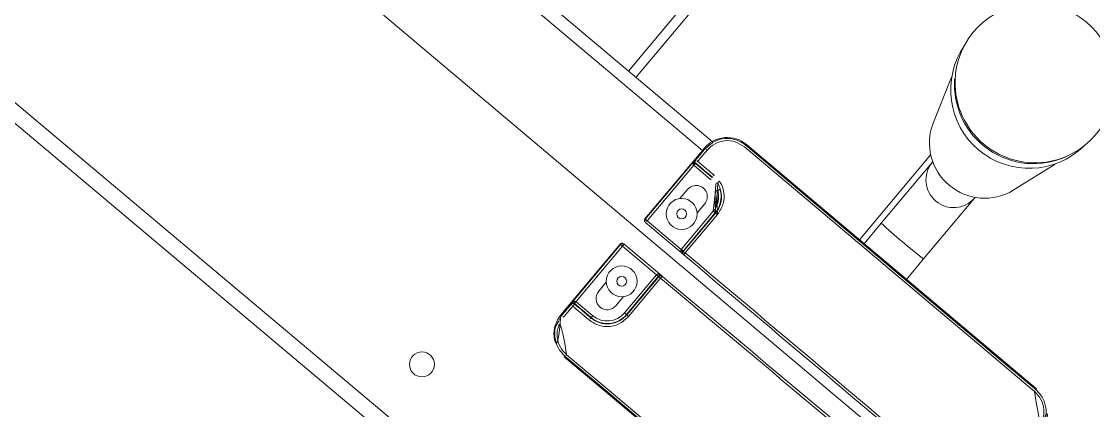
# Model space of a CAD drawing. Header units: metres. Extents: x 822482 to 822767, y 9662202 to 9662512.
# Drawn here: x 822704.9699 to 822705.1849, y 9662406.7413 to 9662406.8192 of the extents above; entities that cross this region are included whole.
import ezdxf

# ---------------------------------------------------------------- set-up
doc = ezdxf.new("R2010")
doc.units = ezdxf.units.M
doc.layers.add('ARQ_NE_EQUIPAMENTOS', color=7, linetype='Continuous')

# ---------------------------------------------------------------- blocks, each defined once
blk = doc.blocks.new('20006_ARQ_1400_3PV$0$QSR-005')
at = {"color": 0, "linetype": 'Continuous', "lineweight": 15}
for p, q in [((0.8333391219532361, -0.1833333004096245), (0.3777272996651507, -0.1833333004096245)), ((0.3777978653789477, -0.186507029147293), (0.833268556239439, -0.186507029147293)), ((0.385552465170793, -0.2183302290885398), (0.4615460173857139, -0.2183302290885398)), ((0.4615460173857139, -0.2183302290885398), (0.4615460173857139, -0.2185098915414458)), ((0.4670940082353149, -0.2229847948260864), (0.4673591064574169, -0.224329715347658)), ((0.4673591064574169, -0.224329715347658), (0.4675455334445425, -0.224329715347658)), ((0.4675455334445425, -0.224329715347658), (0.4675455334445425, -0.2428280940636356)), ((0.462545857262958, -0.2278208407988622), (0.462545857262958, -0.2277404709804032)), ((0.4669318978117275, -0.2278208407988622), (0.462545857262958, -0.2278208407988622)), ((0.462545857262958, -0.2283207011380635), (0.462545857262958, -0.2278208407988622)), ((0.4669318978117275, -0.2278208407988622), (0.4668546569628417, -0.2277435701502659)), ((0.4669318978117275, -0.2278208407988622), (0.4669318978117275, -0.2283207011380635)), ((0.4672918783111645, -0.2274865774493433), (0.4673066589674327, -0.227457612131011)), ((0.4673548152991455, -0.227243680011354), (0.4673452793918756, -0.2272364386817709)), ((0.4673548152991455, -0.227243680011354), (0.4674492207811171, -0.2273381152930358)), ((0.4674492207811171, -0.2428280940636356), (0.4674492207811171, -0.2273381152930358)), ((0.462545857262958, -0.2283207011380635), (0.4669318978117275, -0.2283207011380635)), ((0.4669490624448133, -0.2283205521395124), (0.4669490624448133, -0.2428280940636356)), ((0.4569606763750046, -0.2428268424758064), (0.4569606763750046, -0.2328026073546055)), ((0.4574470076457672, -0.2328289800981487), (0.4575375987648308, -0.2328289800981487)), ((0.4575375987648308, -0.2328289800981487), (0.4575375987648308, -0.2428280940636356)), ((0.4575375987648308, -0.2328289800981487), (0.4580372803057712, -0.2328289800981487)), ((0.4580372803057712, -0.2428280940636356), (0.4580372803057712, -0.2328289800981487)), ((0.460295859942636, -0.2351962690778899), (0.460295859942636, -0.2328289800981487)), ((0.4647953777879167, -0.2328289800981487), (0.4647953777879167, -0.2351962690778899)), ((0.4575375987648308, -0.2428280940636356), (0.4574422396921322, -0.2428280940636356)), ((0.4669490624448133, -0.2428280940636356), (0.4580372803057712, -0.2428280940636356)), ((0.4669490624448133, -0.2428280940636356), (0.4669490624448133, -0.2433280438019678)), ((0.4674492207811171, -0.2428280940636356), (0.4669490624448133, -0.2428280940636356)), ((0.4675455334445425, -0.2428280940636356), (0.4674492207811171, -0.2428280940636356)), ((0.4570550818569762, -0.2433280438019678), (0.4569425581511918, -0.2433280438019678)), ((0.4570550818569762, -0.2433280438019678), (0.4669490624448133, -0.2433280438019678)), ((0.4670453751082387, -0.2433280438019678), (0.4669490624448133, -0.2433280438019678)), ((0.8342176174104715, -0.2480579432069461), (0.370792787898513, -0.2472357394023132)), ((0.4564109313208974, -0.2493874572783352), (0.4565234550266818, -0.2493876658763068)), ((0.4664174356145189, -0.2494052179056256), (0.4565234550266818, -0.2493876658763068)), ((0.456410454525534, -0.2599129533251185), (0.4564280959539831, -0.2498874666160882)), ((0.4569096592711109, -0.2498883010079742), (0.4568967857962966, -0.2598874149734618)), ((0.4569096592711109, -0.2498883010079742), (0.4570050183438094, -0.2498884798062355)), ((0.4570050183438094, -0.2498884798062355), (0.4569873769153602, -0.2598875937717227)), ((0.4574870584563006, -0.2598884877630292), (0.4575051766801131, -0.2498893737975421)), ((0.4575051766801131, -0.2498893737975421), (0.4664169588191552, -0.2499051676439576)), ((0.4664169588191552, -0.2499051676439576), (0.4663912118695267, -0.2644125605695298)), ((0.4664174356145189, -0.2494052179056256), (0.4665137482779443, -0.2494053967038867)), ((0.4668889862290132, -0.2653960404058644), (0.4669166403600956, -0.2499060616352644)), ((0.4669166403600956, -0.2499060616352644), (0.4670129530235213, -0.2499062404335257)), ((0.4670129530235213, -0.2499062404335257), (0.4669800541434402, -0.2684045893497928)), ((0.4597456380931654, -0.2598924809241987), (0.459749929251437, -0.2575251919444574)), ((0.4642494470967174, -0.2575331484670855), (0.4642451559384461, -0.259900467246537)), ((0.4569873769153602, -0.2598875937717227), (0.4568967857962966, -0.2598874149734618)), ((0.4663912118695267, -0.2644125605695298), (0.4619880066876717, -0.2644047232457423)), ((0.4619865763015812, -0.264984953403403), (0.4619865763015812, -0.2649046133846542)), ((0.4619865763015812, -0.2649046133846542), (0.4663730936457141, -0.2649123911090214)), ((0.4662953760014646, -0.264989482959356), (0.4663730936457141, -0.2649123911090214)), ((0.4668889862290132, -0.2653960404058644), (0.4667945807470416, -0.2654902670895745)), ((0.466794103951678, -0.2684042615529805), (0.4665309129110301, -0.2697249251104348)), ((0.4669800541434402, -0.2684045893497928), (0.466794103951678, -0.2684042615529805)), ((0.8371811389922602, -0.2684714300998126), (0.4669810077341673, -0.2678146444866012)), ((0.8363534222412367, -0.2710597435302429), (0.4666334239141811, -0.2704037923089178)), ((0.4865796811505348, -0.334422673669285), (0.4865796811505348, -0.2704391943646574)), ((0.4885795993027048, -0.334422673669285), (0.4885795993027048, -0.270442740530173)), ((0.3849764963716938, -0.2742585934236257), (0.3849769731670573, -0.2740789309707199)), ((0.4609700485866147, -0.2743934073126533), (0.3849764963716938, -0.2742585934236257)), ((0.4190292212323427, -0.2743189974362381), (0.4190292212323427, -0.2796735881665224)), ((0.43014093717854, -0.2796735881665224), (0.43014093717854, -0.2743386950446924)), ((0.4313834658958021, -0.2743409002232486), (0.4313834658958021, -0.2965915094513625)), ((0.4609700485866147, -0.2742137746594575), (0.4609700485866147, -0.2743934073126533)), ((0.4190292212323427, -0.2796735881665224), (0.4190292212323427, -0.2955442284354508)), ((0.43014093717854, -0.2955442284354508), (0.43014093717854, -0.2796735881665224)), ((0.4190292212323427, -0.2955442284354508), (0.4190292212323427, -0.295770467835428)), ((0.43014093717854, -0.295770467835428), (0.43014093717854, -0.2955442284354508)), ((0.4141034483320994, -0.3017454885324573), (0.4110276414422082, -0.3111270631030907)), ((0.4381425169686747, -0.3111270631030907), (0.4350667100787832, -0.3017454885324573))]:
    blk.add_line(p, q, dxfattribs=at)
at = {"color": 0, "linetype": 'Continuous', "lineweight": 15, "flags": 128}
for points in [[(0.4615646124048901, -0.2189487816735407), (0.4520639879919345, -0.2189543542193515), (0.4425605028067979, -0.2189583473805208), (0.4330551104402075, -0.2189607313573383), (0.4235492412782534, -0.2189615359495145), (0.414042895320936, -0.2189607313573383), (0.404537979749709, -0.2189583473805208), (0.3950344945645724, -0.2189543542193515), (0.3855333933562534, -0.2189487816735407)], [(0.385552465170793, -0.2185098915414458), (0.3950487984254772, -0.2185154640872566), (0.4045475156569788, -0.2185194274487157), (0.4140476632745708, -0.218521811425533), (0.4235492412782534, -0.2185226160177089), (0.4330503424865725, -0.218521811425533), (0.4425509668995281, -0.2185194274487157), (0.4520496841310296, -0.2185154640872566), (0.4615460173857139, -0.2185098915414458)], [(0.4668546569628417, -0.2277435701502659), (0.4663163549974584, -0.227743182754033), (0.4657775762367117, -0.2277427655580901), (0.4652392742713284, -0.2277423781618571), (0.4647004955105817, -0.2277419907656242), (0.4641617167498348, -0.2277416033693915), (0.463622937989088, -0.2277412159731587), (0.4630846360237048, -0.227740858376636), (0.462545857262958, -0.2277404709804032)], [(0.4673424186196947, -0.2273541773368437), (0.4673452793918756, -0.2273412144628988), (0.4673548152991455, -0.2272437098110642)], [(0.4574470076457672, -0.2328289800981487), (0.4574460540550401, -0.2340779157531072), (0.4574451004643131, -0.2353272388042993), (0.4574441468735863, -0.2365768896523035), (0.4574436700782226, -0.2378267788979891), (0.4574431932828592, -0.2390769065413567), (0.4574427164874958, -0.2403272129829856), (0.4574422396921322, -0.2415776088237453), (0.4574422396921322, -0.2428280940636356)], [(0.4664169588191552, -0.2499051676439576), (0.4665132714825809, -0.249905346442219), (0.4666062465784618, -0.2499055252404803), (0.466691592948527, -0.2499056742390315), (0.4667674034113224, -0.2499057934378723), (0.4668293868085766, -0.2499059126367131), (0.4668761127541988, -0.2499060020358441), (0.4669056740667353, -0.2499060318355542), (0.4669166403600956, -0.2499060616352644)], [(0.4574870584563006, -0.2598884877630292), (0.4573907457928751, -0.2598883089647683), (0.457297770696994, -0.2598881301665066), (0.4572124243269288, -0.2598879811679555), (0.4571366138641334, -0.259887861969115), (0.4570746304668792, -0.2598877427702737), (0.457027904521257, -0.2598876533711432), (0.4569983432087205, -0.2598875937717227), (0.4569873769153602, -0.2598875937717227)], [(0.4619865763015812, -0.264984953403403), (0.4625253550623279, -0.2649855493976074), (0.4630636570277112, -0.2649861155921012), (0.4636024357884579, -0.2649867115863056), (0.4641412145492047, -0.2649872777807998), (0.4646799933099514, -0.264987843975294), (0.4652182952753346, -0.2649883803700781), (0.4657570740360814, -0.2649889465645721), (0.4662953760014646, -0.264989482959356)], [(0.3849588549432447, -0.2736399812392043), (0.3944594793562001, -0.2736512753293767), (0.4039629645413366, -0.2736641488041911), (0.4134683569079273, -0.2736786314633572), (0.4229742260698813, -0.2736946935071649), (0.4324805720271988, -0.2737123647353243), (0.4419854875984258, -0.2737316153481255), (0.4514889727835624, -0.273752445345568), (0.4609900739918814, -0.2737748845273622)], [(0.4609700485866147, -0.2742137746594575), (0.4514741921272941, -0.2741913354776628), (0.4419754748957924, -0.2741705054802204), (0.4324748504828367, -0.2741512548674194), (0.4229737492745177, -0.2741336134389705), (0.4134721712708352, -0.2741175513951624), (0.403972023653243, -0.2741030985357065), (0.3944728296263779, -0.2740902250608923), (0.3849769731670573, -0.2740789309707199)]]:
    blk.add_lwpolyline(points, dxfattribs=at)
at = {"color": 0, "linetype": 'Continuous', "lineweight": 15}
for centre, radius in [((0.4825439872177387, -0.198831948893438), 0.00249978087534862), ((0.4625457402149494, -0.2373285743738069), 0.003099728285432311), ((0.4625457402149494, -0.2373285743738069), 0.0009999123501393912), ((0.4620034876971665, -0.2553968738705337), 0.003099728285432167), ((0.4620034876971665, -0.2553968738705337), 0.0009999123501392307)]:
    blk.add_circle(centre, radius, dxfattribs=at)
for centre, radius, start, end in [((0.4615458278648096, -0.2243297138219942), 0.005999474100836063, 359.9999999877658, 90.00000000000954), ((0.458707083270263, -0.2188500112771032), 0.002859235622759172, 358.0203614794786, 6.831783635837544), ((0.4669907889407504, -0.2255985068109905), 0.00132116977353739, 73.8125135991588, 94.77195603555302), ((1.928133507660469, -0.2279378571474651), 1.460778857287229, 179.8584785738148, 179.972773624129), ((0.4625457402149494, -0.2328289687981795), 0.005008136215100757, 89.9999999974722, 180.0000004406485), ((0.4587258408096305, -0.2273311503133164), 0.003841883537042519, 353.8840042736154, 1.990620501923504), ((0.466854077468226, -0.2272421658503272), 0.0005014046348122202, 270.0662191786994, 330.8266352398979), ((0.4669693571943746, -0.2292195389841558), 0.002018416287065965, 79.26620755108546, 92.60717954548211), ((0.4625457402149494, -0.2328289687981795), 0.004508256185778707, 89.99999999982124, 179.9999999446847), ((0.4625457402149494, -0.2328289687981795), 0.002249802787813985, 5.789245631199893e-11, 180), ((0.4569422889007858, -0.2428280930831235), 0.0004999507913474469, 270.0308568621488, 359.9998876305207), ((0.4669492699328269, -0.2428280929967317), 0.0004999508482916043, 269.9762212868447, 359.9998777298138), ((0.4564100648055053, -0.2498870525523884), 0.0004995960255097923, 359.8568216984009, 89.9006243100177), ((0.4566264831520895, -0.2009531895685666), 0.04893593076974852, 269.7677211791445, 270.3315536615814), ((0.3778531841952281, -0.2495707304627965), 0.08856440607753174, 359.7836389879176, 0.1070766115010334), ((0.4664167875461823, -0.2499050712805138), 0.0004998537950036783, 359.8864804366474, 89.92571509650155), ((0.46199550469173, -0.2598964723646042), 0.005008136216052776, 179.8983482508511, 269.8983482677442), ((0.46199550469173, -0.2598964723646042), 0.004508256185778172, 179.8983482491156, 269.9057435479888), ((0.46199550469173, -0.2598964723646042), 0.002249802787814328, 179.8983482548462, 359.8983482548468), ((0.5412548659728035, -0.2648058796422936), 0.07926835116080504, 179.7100398050225, 180.0713655338196), ((0.4582231728157494, -0.2653849601615956), 0.003784601855383197, 357.8747073481284, 6.067107414971789), ((0.4630241996366183, -0.2653867010271185), 0.003295205153444284, 357.534726790669, 6.923514417742022), ((0.466294481625985, -0.2654895817502603), 0.0005000995906533355, 359.9214815143733, 89.89753247439666), ((0.4664291146329912, -0.2639843227339393), 0.001549656053060926, 265.8272250351548, 283.6409615984628), ((1.952081603634928, -0.2671902908913446), 1.485287995790745, 179.9344206575041, 180.0468295733264), ((0.3849872958940325, -0.2682591158714998), 0.00599947410083626, 179.8983482548952, 269.8983482548509), ((0.4609805149050018, -0.2683939399633068), 0.005999474100836219, 269.898348251282, 359.8983482548685), ((0.4664276727314444, -0.2671304559310304), 0.001325463164962948, 265.1617111940204, 286.0487549791837), ((0.3878471543241243, -0.2737406117001058), 0.002890051868609132, 178.0045803124238, 186.7226526113803), ((0.4581887157293348, -0.2738669678188133), 0.002802871286324637, 352.8924231226328, 1.882688492055461), ((0.4609953982067739, -0.2732944088996576), 0.0004806541153758108, 269.3653205672521, 270.8999371974314), ((0.4245850792054414, -0.398837113890375), 0.1192929730569094, 87.33058539430849, 92.66941460569151), ((0.4245850792054414, -0.2956661961072191), 0.005557196589126677, 1.257611437572084, 178.7423885624279), ((0.4245850792054414, -0.3053591311396171), 0.01108706447429947, 19.02212332691117, 160.9778766730888), ((0.4245850792054414, -0.3192086245258736), 0.01572771291692395, 5.606501129832933, 174.3934988701671), ((0.4246017678883399, -0.3206582762824193), 0.01590181385232062, 36.10912850654947, 154.4162456399419), ((0.4245850792054414, -0.321126096550131), 0.01608869071134296, 38.8135551112647, 141.1864448887353), ((0.4245851946244693, -0.3209818673667066), 0.01599859760223069, 141.5886104655099, 38.41138953448377)]:
    blk.add_arc(centre, radius, start, end, dxfattribs=at)
for points, knots in [([(0.4615460173857139, -0.2185098915414458), (0.4623114409412189, -0.2185966152343111), (0.4638422886895673, -0.2187700626922533), (0.4657379504703744, -0.220129579045637), (0.466895520388472, -0.2216376046683892), (0.4670502047252078, -0.2226874886754708), (0.4670940082353149, -0.2229847948260864)], [0, 0, 0, 0, 0.2945379343311554, 0.5890761139131379, 0.8836345749204616, 0.9999999999999999, 0.9999999999999999, 0.9999999999999999, 0.9999999999999999]), ([(0.4615646124048901, -0.2189487518738304), (0.461569539379458, -0.2189487390894638), (0.4615781220817349, -0.2189487168193229), (0.4615867039724763, -0.2189487205044658), (0.4615903593545178, -0.2189487220741204)], [0, 0, 0, 0, 0.5740586599699687, 1, 1, 1, 1]), ([(0.4615903593545186, -0.2189487220741206), (0.4622847825512905, -0.2190368390980855), (0.4636735534242232, -0.2192130635630245), (0.4654355459107221, -0.2204350299451718), (0.4666357580205788, -0.2222053631255139), (0.4667991729597779, -0.2235897305441967), (0.4668808807078338, -0.2242819166124679)], [0, 0, 0, 0, 0.2499894163313969, 0.4999516455619774, 0.7499749707103173, 1, 1, 1, 1]), ([(0.4668775431402893, -0.227203241804588), (0.4668776668183133, -0.2266576663170801), (0.4668778876719796, -0.2256834241472752), (0.4668799661689101, -0.224710155114392), (0.466880880707833, -0.2242819166124679)], [0, 0, 0, 0, 0.559999869043997, 1, 1, 1, 1]), ([(0.4569625835564585, -0.2328026073546055), (0.4570693795718449, -0.2319805362972449), (0.4572829591352946, -0.2303364901507472), (0.4587797588414685, -0.2284962840351861), (0.4606248893392096, -0.2273957958350064), (0.4619185015554675, -0.2272637380010933), (0.4625654058728604, -0.2271976990584872)], [0, 0, 0, 0, 0.2796182740651111, 0.55920390561277, 0.7795684881715567, 1, 1, 1, 1]), ([(0.462545857262958, -0.2277404709804032), (0.4619632196761269, -0.2277966227521258), (0.4610239693227612, -0.2278871431246943), (0.4598177817588632, -0.2284842151338138), (0.4588710442251692, -0.2292242381719609), (0.4581313909812627, -0.2301950286586121), (0.457571670096052, -0.231418693177597), (0.4574929268509266, -0.2323095032685878), (0.4574470076457672, -0.2328289800981487)], [0, 0, 0, 0, 0.2176185557586391, 0.3508155155367523, 0.4999583194483477, 0.6665161128397444, 0.8055285249194354, 1, 1, 1, 1]), ([(0.4625654058728613, -0.2271976990584872), (0.4633702577635442, -0.2271998851048624), (0.4648077347766583, -0.2272037894150218), (0.4662450077948251, -0.2272034091548414), (0.4668775431402893, -0.227203241804588)], [0, 0, 0, 0, 0.5599059208186548, 1, 1, 1, 1]), ([(0.4668770663449259, -0.2272349784959704), (0.4668766379955852, -0.2273006140795009), (0.4668757814190275, -0.2274318665333603), (0.4668707644438895, -0.2275991440212912), (0.4668635032443583, -0.2277176382112376), (0.4668576057445796, -0.2277349261083472), (0.4668546569628417, -0.2277435701502659)], [0, 0, 0, 0, 0.2500063431599486, 0.4999414076179468, 0.7499680032315036, 1, 1, 1, 1]), ([(0.4668770663449259, -0.2272349784959704), (0.4668770097031957, -0.2272290446465897), (0.4668769085595522, -0.2272184487282325), (0.4668773492445207, -0.2272078882710846), (0.4668775431402884, -0.2272032418045877)], [0, 0, 0, 0, 0.5600127502525384, 1, 1, 1, 1]), ([(0.4674492207811171, -0.2273381152930358), (0.4674311722110002, -0.2274331556505105), (0.4674040976771164, -0.2275757250264732), (0.4672429311146659, -0.2277308164073302), (0.4671112431220147, -0.2277928109779457), (0.4670134036434693, -0.227817104419014), (0.466958734932822, -0.2278196105350112), (0.4669318978117275, -0.2278208407988622)], [0, 0, 0, 0, 0.4991832143837011, 0.7488212508518861, 0.8741752326600943, 0.938232043923379, 1, 1, 1, 1]), ([(0.4669318978117275, -0.2278209301979925), (0.4669336257486069, -0.2278285439712673), (0.4669362825127911, -0.2278402504174941), (0.4669385532818265, -0.2279032066726405), (0.4669405267619003, -0.2279677556699067), (0.4669422209729864, -0.2280473340296088), (0.4669455486799351, -0.2281626497172367), (0.4669476776934872, -0.2282583238470359), (0.4669490624448124, -0.2283205521395124)], [0, 0, 0, 0, 0.2397286652538989, 0.3685913183234583, 0.5000895032460893, 0.631549468860848, 0.7603526944740131, 1, 1, 1, 1]), ([(0.4674492207811171, -0.2273381152930358), (0.4674336699622289, -0.2275246600528298), (0.4674091326943827, -0.2278190045995157), (0.4672512039058595, -0.2281420672668719), (0.4671084437633221, -0.2282721375466517), (0.4670163537409159, -0.2283131157733107), (0.4669709850805844, -0.2283181294673817), (0.4669490624448133, -0.2283205521395124)], [0, 0, 0, 0, 0.4849824198697666, 0.7652422436557018, 0.8944304423730629, 0.9489876283881421, 1, 1, 1, 1]), ([(0.4672875871528922, -0.2274841934725258), (0.467302671223026, -0.227455164148785), (0.467339237206467, -0.2273847928390629), (0.4673548494231542, -0.2272947576101434), (0.4673437976100844, -0.2272422723402436), (0.4673424186196947, -0.2272357234887259)], [0, 0, 0, 0, 0.3806367475398519, 0.9227189269720606, 0.9999999999999999, 0.9999999999999999, 0.9999999999999999, 0.9999999999999999]), ([(0.4669318978117275, -0.2283207011380635), (0.4669352355101272, -0.2283207045289919), (0.4669409575993529, -0.2283207103423375), (0.4669466785347763, -0.2283205986723309), (0.4669490624448124, -0.2283205521395124)], [0, 0, 0, 0, 0.5833006563919587, 1, 1, 1, 1]), ([(0.4569606763750046, -0.232802577554895), (0.4570240539854568, -0.2328031125552927), (0.4571509380155828, -0.2328041836434287), (0.4573103661755381, -0.232810293787898), (0.4574225026675357, -0.2328188989075795), (0.4574388397908896, -0.2328256198951404), (0.4574470076457672, -0.2328289800981487)], [0, 0, 0, 0, 0.2497989286245604, 0.5001055508218475, 0.7500744025415508, 0.9999999999999999, 0.9999999999999999, 0.9999999999999999, 0.9999999999999999]), ([(0.3901392365675919, -0.2428280046645048), (0.4012760637251739, -0.2428273043746449), (0.4235498769277556, -0.2428259037849343), (0.4458236902634488, -0.2428273043679847), (0.4569606763750046, -0.2428280046645048)], [0, 0, 0, 0, 0.4999964333135285, 1, 1, 1, 1]), ([(0.4569592459889141, -0.2428268424758064), (0.4569588855458108, -0.2428924760849844), (0.4569581646624227, -0.243023742790283), (0.4569549890283992, -0.2431894465393818), (0.4569487470402199, -0.2433054429825221), (0.4569446212861771, -0.2433205095674584), (0.4569425581511918, -0.2433280438019678)], [0, 0, 0, 0, 0.2499871609360792, 0.4999723677261286, 0.749954919528421, 1, 1, 1, 1]), ([(0.4574422396921322, -0.2428280940636356), (0.4574341985144103, -0.2428279514237974), (0.4574181102437939, -0.2428276660391935), (0.4573069393953392, -0.2428273023736329), (0.4571495042736321, -0.2428270404404806), (0.4570236113070888, -0.2428270276620905), (0.4569606763750046, -0.2428270212740677)], [0, 0, 0, 0, 0.2499542818900497, 0.5000924326700057, 0.7500920848686062, 1, 1, 1, 1]), ([(0.4575375987648308, -0.2428280940636356), (0.4575362715794086, -0.2428549231905914), (0.4575335782448041, -0.2429093690990562), (0.4575099694817498, -0.2430065874557534), (0.4574473344849078, -0.2431353448099964), (0.4572930664327463, -0.2432918892390981), (0.4571502676035063, -0.2433135832049056), (0.4570550818569762, -0.2433280438019678)], [0, 0, 0, 0, 0.06192179259372241, 0.1256614968177711, 0.2509335417784586, 0.5006930350413711, 1, 1, 1, 1]), ([(0.4580372803057701, -0.2428280940636356), (0.4580358961408942, -0.2428466129671021), (0.4580330117193411, -0.2428852039797815), (0.4580020920547824, -0.2429655454021267), (0.4579257965224074, -0.2430649485641549), (0.4577876329531684, -0.2431670094262155), (0.4575007394247143, -0.2432977119796773), (0.4572436137805119, -0.243315212163475), (0.4570550818569751, -0.2433280438019678)], [0, 0, 0, 0, 0.04273693486278088, 0.08905827486841944, 0.1989771260519535, 0.3396470772754686, 0.515810229197348, 1, 1, 1, 1]), ([(0.4580372803057712, -0.2428280940636356), (0.4579725093027583, -0.2428280940636356), (0.4578429488279859, -0.2428280940636356), (0.4576788048517776, -0.2428280940636356), (0.4575630832385301, -0.2428280940636358), (0.4575460945002278, -0.2428280940636356), (0.4575375987648299, -0.2428280940636356)], [0, 0, 0, 0, 0.2500279621883121, 0.500127217132936, 0.750023408395649, 1, 1, 1, 1]), ([(0.4675455334445425, -0.2428280940636356), (0.4675380095096427, -0.2428936306886129), (0.4675229567597247, -0.2430247464464339), (0.4674069195019755, -0.2431897564428755), (0.4672418292804349, -0.2433055107822821), (0.467110853309293, -0.2433205335435862), (0.4670453751082387, -0.2433280438019678)], [0, 0, 0, 0, 0.2500456150303242, 0.5002534127431721, 0.7501640397690902, 1, 1, 1, 1]), ([(0.4564109313208965, -0.2493874572783352), (0.4564130514239749, -0.2493949852255839), (0.4564172918958821, -0.2494100420637033), (0.45642268061824, -0.2495256391057077), (0.4564262315786775, -0.2496909232236064), (0.4564265208971169, -0.2498219486631421), (0.4564266655678927, -0.2498874666160882)], [0, 0, 0, 0, 0.2499775934350602, 0.499986521376873, 0.7499732900648431, 1, 1, 1, 1]), ([(0.4570050183438085, -0.2498884798062355), (0.4570038936817366, -0.2498619404724778), (0.4570015815298974, -0.2498073792217206), (0.4569771669072266, -0.2497105043424446), (0.4569157533994624, -0.2495808319258401), (0.4567605879836084, -0.2494244411195186), (0.4566182909879138, -0.249402373302827), (0.4565234550266818, -0.2493876658763068)], [0, 0, 0, 0, 0.06115769614594284, 0.125731882555992, 0.2509093903688011, 0.5007573584527821, 0.9999999999999999, 0.9999999999999999, 0.9999999999999999, 0.9999999999999999]), ([(0.4565234550266818, -0.2493876658763068), (0.4567156630677122, -0.2494030388511348), (0.4570035738614012, -0.2494260662196057), (0.4573260652830359, -0.24958051497797), (0.4574529651834586, -0.2497175650913079), (0.4574990674089, -0.2498177646981303), (0.4575032078454778, -0.2498662963353948), (0.4575051766801131, -0.2498893737975421)], [0, 0, 0, 0, 0.4971580517359674, 0.7446991733409263, 0.8881842291802096, 0.9468300604713821, 1, 1, 1, 1]), ([(0.4564266655678927, -0.2498874666160882), (0.4452896790422104, -0.2498684097744333), (0.4230158632217914, -0.2498302963601662), (0.4007420525039479, -0.249789380936341), (0.3896052257604811, -0.24976892336884)], [0, 0, 0, 0, 0.5000035295018372, 1, 1, 1, 1]), ([(0.4570050183438094, -0.2498884798062355), (0.4570134777724509, -0.249888487277026), (0.4570304031634213, -0.2498885022243771), (0.4571467497604315, -0.2498887479239535), (0.4573108140804339, -0.2498889938073114), (0.4574403952878762, -0.249889247146138), (0.4575051766801131, -0.2498893737975421)], [0, 0, 0, 0, 0.2499458298864345, 0.5000847068688524, 0.7500778907046863, 1, 1, 1, 1]), ([(0.4670129530235213, -0.2499062404335257), (0.467006112605273, -0.2498433486950105), (0.4669918677633137, -0.2497123796748251), (0.4668760813284404, -0.2495434857275738), (0.4667075609961239, -0.2494271269247428), (0.4665766372403896, -0.2494124477945283), (0.4665137482779435, -0.2494053967038867)], [0, 0, 0, 0, 0.2401001554582044, 0.499997024234791, 0.7598245773677338, 1, 1, 1, 1]), ([(0.4568967857962966, -0.2598874149734618), (0.4568886182807516, -0.2598907675333673), (0.4568722820981111, -0.2598974731258628), (0.4567601440800265, -0.2599058350050858), (0.4566007138972151, -0.2599116898277545), (0.4564738318459726, -0.2599125324413711), (0.456410454525534, -0.2599129533251185)], [0, 0, 0, 0, 0.2499294458794926, 0.4998941297630936, 0.7501981589924396, 0.9999999999999999, 0.9999999999999999, 0.9999999999999999, 0.9999999999999999]), ([(0.4564123617069881, -0.2599129533251185), (0.4565176700171957, -0.2607352293075467), (0.4567282759845995, -0.2623796980907762), (0.4582219317744599, -0.2642224051165387), (0.4600650474049889, -0.2653263670127053), (0.4613584955547897, -0.2654590000058981), (0.4620051713207575, -0.265525311548791)], [0, 0, 0, 0, 0.2796370077701564, 0.5592457273966016, 0.779639325408651, 1, 1, 1, 1]), ([(0.4568967857962966, -0.2598874149734618), (0.4569419502499904, -0.2604069186317273), (0.4570194005141445, -0.2612977894886015), (0.4575766774512028, -0.2625225182780588), (0.4583146070017702, -0.263494615420315), (0.4592599064517983, -0.2642363523575135), (0.4604649359525136, -0.2648356642425214), (0.4614040156974727, -0.2649277979896396), (0.4619865763015804, -0.2649849534034028)], [0, 0, 0, 0, 0.1944679387350086, 0.3334833479206207, 0.5000481258286384, 0.6491838800701702, 0.7823702919222297, 1, 1, 1, 1]), ([(0.4663912118695267, -0.2644125605695298), (0.4663895589439341, -0.264472049722315), (0.4663869660798677, -0.2645653674658512), (0.4663840129228604, -0.2646817044234551), (0.4663814990897982, -0.2647657705485866), (0.4663800285224827, -0.264833010471053), (0.4663766991487069, -0.2648943201969942), (0.4663744977297594, -0.2649053537887589), (0.4663730936457141, -0.2649123911090214)], [0, 0, 0, 0, 0.229190858100413, 0.3595205632564171, 0.5000305034808797, 0.6402865951836938, 0.7705716790694248, 1, 1, 1, 1]), ([(0.4663912118695267, -0.2644125605695298), (0.4664169714084799, -0.2644158690529768), (0.466470971565267, -0.2644228046827326), (0.4665658341207614, -0.2644734617403863), (0.4666939249872827, -0.2646016634800707), (0.466849925386552, -0.2649149191718292), (0.4668733644016906, -0.2652036228243204), (0.4668889862290121, -0.2653960404058642)], [0, 0, 0, 0, 0.05996436892286987, 0.1257043198400241, 0.2507899532660907, 0.5006603345096798, 1, 1, 1, 1]), ([(0.4663163549974573, -0.265528440518364), (0.4655115429539795, -0.2655287798488291), (0.4640745667889844, -0.2655293857167393), (0.4626374134054406, -0.265526556289333), (0.4620051713207575, -0.265525311548791)], [0, 0, 0, 0, 0.5600733422598824, 1, 1, 1, 1]), ([(0.4663144478160045, -0.2684511960965743), (0.4663152615464766, -0.2679058713251767), (0.4663167146389028, -0.2669320755504303), (0.4663164648880541, -0.2659573295998996), (0.4663163549974584, -0.265528440518364)], [0, 0, 0, 0, 0.5599991143314238, 1, 1, 1, 1]), ([(0.4663730936457132, -0.2649123911090212), (0.4663995987987007, -0.264913680081686), (0.4664541008466773, -0.2649163305719531), (0.4665517980121753, -0.2649405577757511), (0.4666830033698678, -0.2650031375937281), (0.4668453241808509, -0.2651580519878893), (0.4668715256342043, -0.265300868064887), (0.4668889862290132, -0.2653960404058644)], [0, 0, 0, 0, 0.06104965805905809, 0.1255352645603941, 0.2507224887450742, 0.5006830023165323, 1, 1, 1, 1]), ([(0.3849588549432447, -0.2736400408386246), (0.3842621164360259, -0.2735534663457122), (0.3828686700486333, -0.2733803211655059), (0.3810984466523045, -0.2721576734922959), (0.3798955724969041, -0.2703806141221496), (0.3797332725789603, -0.2689918447148594), (0.3796521225475707, -0.2682974593915581)], [0, 0, 0, 0, 0.2499812089282303, 0.49995142924962, 0.7499754915078263, 1, 1, 1, 1]), ([(0.4663144478160045, -0.2684511960965743), (0.4662311116745851, -0.2691441570877553), (0.466064452454518, -0.2705299704499073), (0.4648601254574519, -0.2723017622640982), (0.4630898991505804, -0.2735181048716988), (0.4616985480092727, -0.2736893769318882), (0.4610029474666947, -0.2737750037262032)], [0, 0, 0, 0, 0.2500343875061565, 0.5000295826364777, 0.7500417520310142, 1, 1, 1, 1]), ([(0.3849769731670573, -0.2740789309707199), (0.3842117765011407, -0.273990816516384), (0.3826812307760149, -0.2738145700592149), (0.3807877676693349, -0.272451911235188), (0.3796329063571892, -0.2709417050378327), (0.3794799330900375, -0.2698915640343709), (0.3794366110432722, -0.269594163981997)], [0, 0, 0, 0, 0.2945107541623154, 0.5890801618249943, 0.883627454797102, 1, 1, 1, 1]), ([(0.466530912911029, -0.2697249251104348), (0.4664856788211972, -0.2700302961132433), (0.4663289633499609, -0.2710882672315635), (0.4651657119874498, -0.2726017427991245), (0.4632667827449729, -0.2739576070617822), (0.4617356314044686, -0.2741283849287577), (0.4609700485866147, -0.2742137746594575)], [0, 0, 0, 0, 0.1191372142117528, 0.4127560593307487, 0.7063752883391341, 1, 1, 1, 1])]:
    blk.add_open_spline(points, degree=3, knots=knots, dxfattribs=at)
for points in [[(0.4569425581511918, -0.2433280438019678), (0.4458114525268791, -0.2433280438019678), (0.4235492412782534, -0.2433280438019678), (0.4012870300296275, -0.2433280438019678), (0.3901559244053151, -0.2433280438019678)], [(0.3896242975750207, -0.2492689736305074), (0.4007554031993331, -0.2492887209051455), (0.423017614447959, -0.2493282154544214), (0.4452798256965841, -0.2493677100036973), (0.4564109313208974, -0.2493874572783352)]]:
    blk.add_open_spline(points, degree=3, dxfattribs=at)
blk = doc.blocks.new('A$C8f1b9c42')
at = {"layer": 'ARQ_NE_EQUIPAMENTOS', "transparency": 33554687, "rotation": 5.33737055121924e-08}
blk.add_blockref('20006_ARQ_1400_3PV$0$QSR-005', (301.0272216238081, -253.6830976651981), dxfattribs=at)

msp = doc.modelspace()

# ---------------------------------------------------------------- block references
at = {"ltscale": 10, "rotation": 140.0090103764572}
msp.add_blockref('A$C8f1b9c42', (822772.889044792, 9662018.469655523), dxfattribs=at)

doc.saveas('drawing.dxf')
